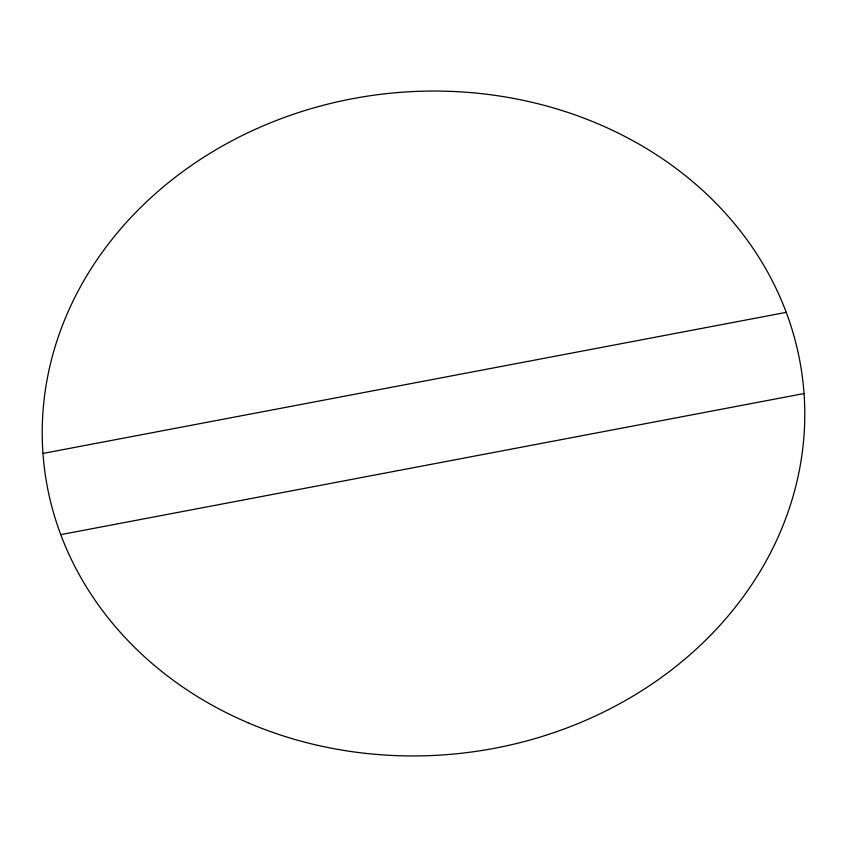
<?xml version="1.0" encoding="UTF-8"?>
<svg xmlns="http://www.w3.org/2000/svg" width="847" height="847" viewBox="0 0 847 847"><rect width="100%" height="100%" fill="white"/><g stroke="black" fill="none" stroke-linecap="round" stroke-linejoin="round"><path stroke-width="1.27" d="M42.964 453.441L786.238 312.363M60.762 534.637L804.036 393.559M247.906 722.724A381.743 331.918 -5.7 0 0 804.396 399.339A381.743 331.918 -5.7 0 0 218.198 148.426A381.743 331.918 -5.7 0 0 247.906 722.724"/></g></svg>
